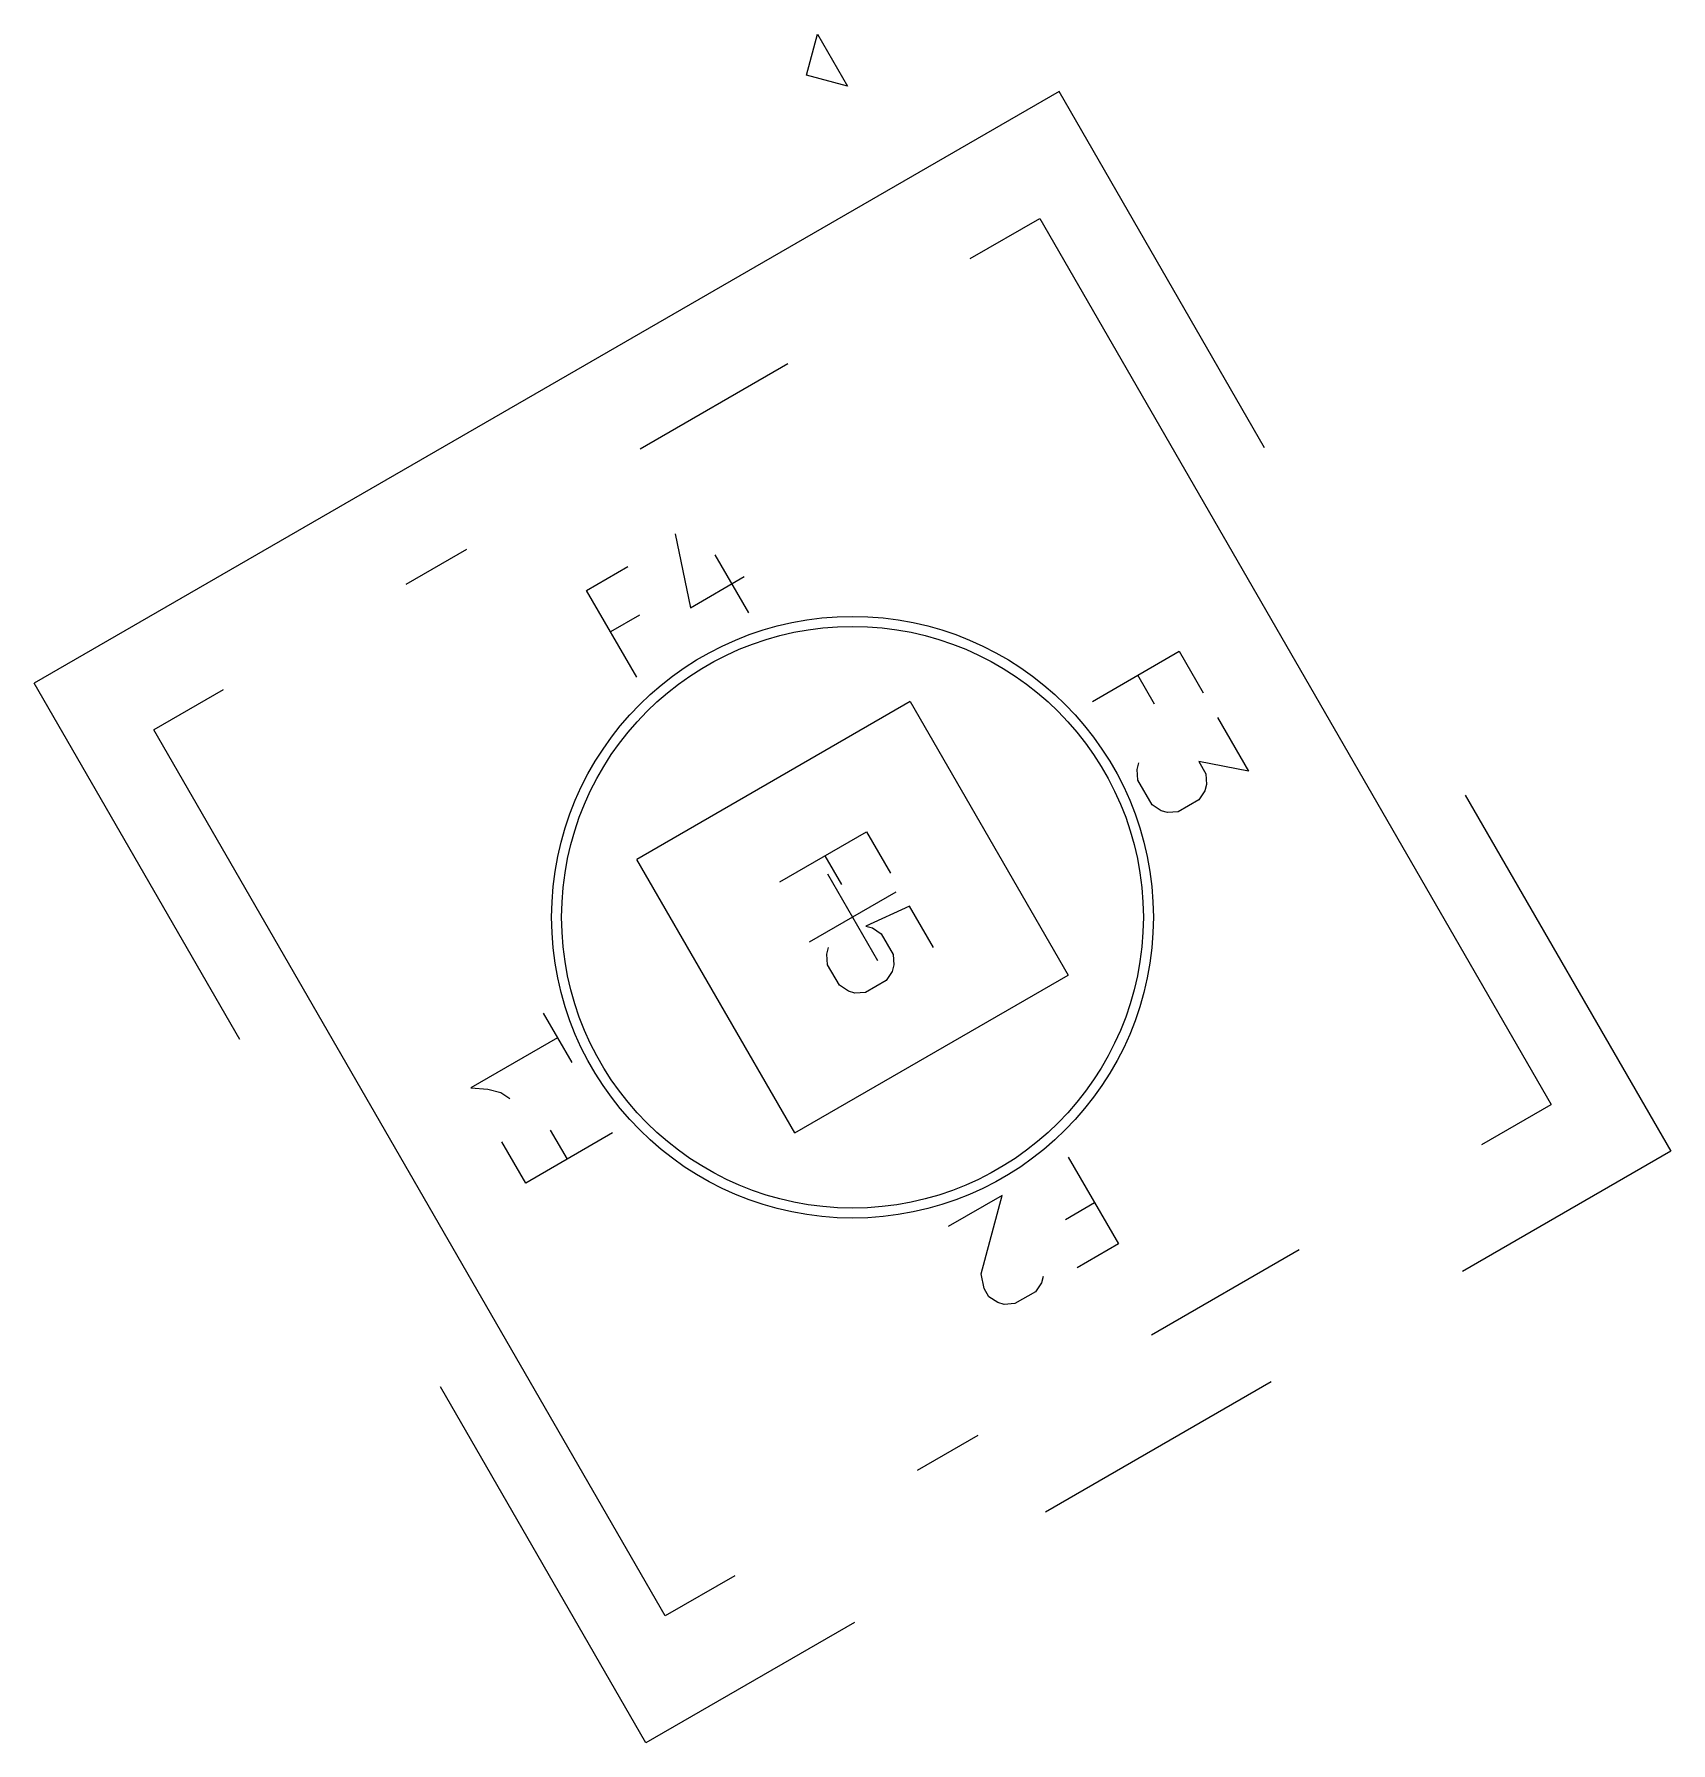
# Model space of a CAD drawing. Extents: x 73 to 344, y -148 to -90.
# Drawn here: x 73.17 to 89.49, y -148.14 to -131.1 of the extents above.
import ezdxf

# ---------------------------------------------------------------- set-up
doc = ezdxf.new("R2010")
doc.units = 0
doc.layers.add('BLACK', color=7, linetype='CONTINUOUS')

msp = doc.modelspace()

# ---------------------------------------------------------------- linework, layer by layer
at = {"layer": 'BLACK', "linetype": 'CONTINUOUS'}
for p, q in [((80.8712, -131.51), (80.981, -131.101)), ((80.981, -131.101), (81.281, -131.62)), ((81.281, -131.62), (80.8712, -131.51)), ((83.3899, -131.673), (73.1708, -137.573)), ((85.4399, -135.224), (83.3899, -131.673)), ((82.5042, -133.339), (83.197, -132.939)), ((83.197, -132.939), (88.297, -141.772)), ((80.6856, -134.389), (79.2133, -135.239)), ((79.5626, -136.082), (79.7135, -136.82)), ((77.4813, -136.239), (76.8751, -136.589)), ((79.9593, -136.293), (80.2926, -136.87)), ((78.6791, -136.647), (79.0915, -136.409)), ((79.7135, -136.82), (80.2497, -136.51)), ((79.1791, -137.513), (78.6791, -136.647)), ((79.2059, -136.893), (78.9172, -137.059)), ((83.7229, -137.754), (84.5889, -137.254)), ((84.5889, -137.254), (84.827, -137.667)), ((75.2208, -141.124), (73.1708, -137.573)), ((75.0564, -137.639), (74.3636, -138.039)), ((84.3432, -137.781), (84.1765, -137.493)), ((81.9068, -137.754), (79.1788, -139.329)), ((81.9068, -137.754), (83.4818, -140.482)), ((84.9699, -137.914), (85.2794, -138.45)), ((79.4636, -146.872), (74.3636, -138.039)), ((84.1689, -138.432), (84.1863, -138.367)), ((84.1753, -138.538), (84.1689, -138.432)), ((85.2794, -138.45), (84.7828, -138.352)), ((84.7828, -138.352), (84.8542, -138.476)), ((84.8542, -138.476), (84.8606, -138.582)), ((84.3181, -138.785), (84.1753, -138.538)), ((84.8432, -138.647), (84.7845, -138.736)), ((84.8606, -138.582), (84.8432, -138.647)), ((84.407, -138.844), (84.3181, -138.785)), ((84.472, -138.862), (84.407, -138.844)), ((84.7845, -138.736), (84.5783, -138.855)), ((87.4399, -138.688), (89.4899, -142.238)), ((84.5783, -138.855), (84.472, -138.862)), ((80.6052, -139.554), (81.4712, -139.054)), ((81.4712, -139.054), (81.7093, -139.467)), ((80.7538, -142.057), (79.1788, -139.329)), ((81.2255, -139.581), (81.0588, -139.293)), ((81.0803, -139.473), (81.5803, -140.339)), ((81.7633, -139.656), (80.8973, -140.156)), ((81.8998, -139.797), (81.4636, -139.994)), ((82.1379, -140.209), (81.8998, -139.797)), ((81.4636, -139.994), (81.5286, -140.011)), ((81.5286, -140.011), (81.6175, -140.07)), ((81.075, -140.273), (81.0924, -140.208)), ((81.6175, -140.07), (81.7366, -140.276)), ((81.0814, -140.379), (81.075, -140.273)), ((81.2004, -140.585), (81.0814, -140.379)), ((81.7429, -140.382), (81.7255, -140.447)), ((81.7366, -140.276), (81.7429, -140.382)), ((80.7538, -142.057), (83.4818, -140.482)), ((81.6668, -140.536), (81.4606, -140.655)), ((81.7255, -140.447), (81.6668, -140.536)), ((81.2893, -140.644), (81.2004, -140.585)), ((81.3543, -140.662), (81.2893, -140.644)), ((81.4606, -140.655), (81.3543, -140.662)), ((78.2472, -140.861), (78.533, -141.356)), ((78.3901, -141.108), (77.5241, -141.608)), ((77.5241, -141.608), (77.6954, -141.619)), ((77.6954, -141.619), (77.8255, -141.654)), ((77.8255, -141.654), (77.9144, -141.713)), ((87.6042, -142.172), (88.297, -141.772)), ((78.9377, -142.057), (78.0717, -142.557)), ((78.3174, -142.03), (78.4841, -142.319)), ((78.0717, -142.557), (77.8336, -142.144)), ((89.4899, -142.238), (87.4114, -143.438)), ((83.4815, -142.298), (83.9815, -143.164)), ((82.8216, -142.679), (82.2855, -142.989)), ((82.6125, -143.46), (82.8216, -142.679)), ((83.4547, -142.919), (83.7434, -142.752)), ((83.9815, -143.164), (83.5691, -143.402)), ((85.7856, -143.222), (84.3133, -144.072)), ((82.6427, -143.607), (82.6125, -143.46)), ((82.6903, -143.69), (82.6427, -143.607)), ((83.2154, -143.552), (83.1567, -143.64)), ((83.2328, -143.487), (83.2154, -143.552)), ((82.7791, -143.748), (82.6903, -143.69)), ((82.8442, -143.766), (82.7791, -143.748)), ((82.9505, -143.759), (82.8442, -143.766)), ((83.1567, -143.64), (82.9505, -143.759)), ((79.2708, -148.138), (77.2208, -144.588)), ((85.5061, -144.538), (83.2545, -145.838)), ((82.5813, -145.072), (81.9751, -145.422)), ((80.1564, -146.472), (79.4636, -146.872)), ((81.3492, -146.938), (79.2708, -148.138))]:
    msp.add_line(p, q, dxfattribs=at)
at = {"layer": 'BLACK'}
for radius in [3, 2.9]:
    msp.add_circle((81.3303, -139.906), radius, dxfattribs=at)

doc.saveas('drawing.dxf')
